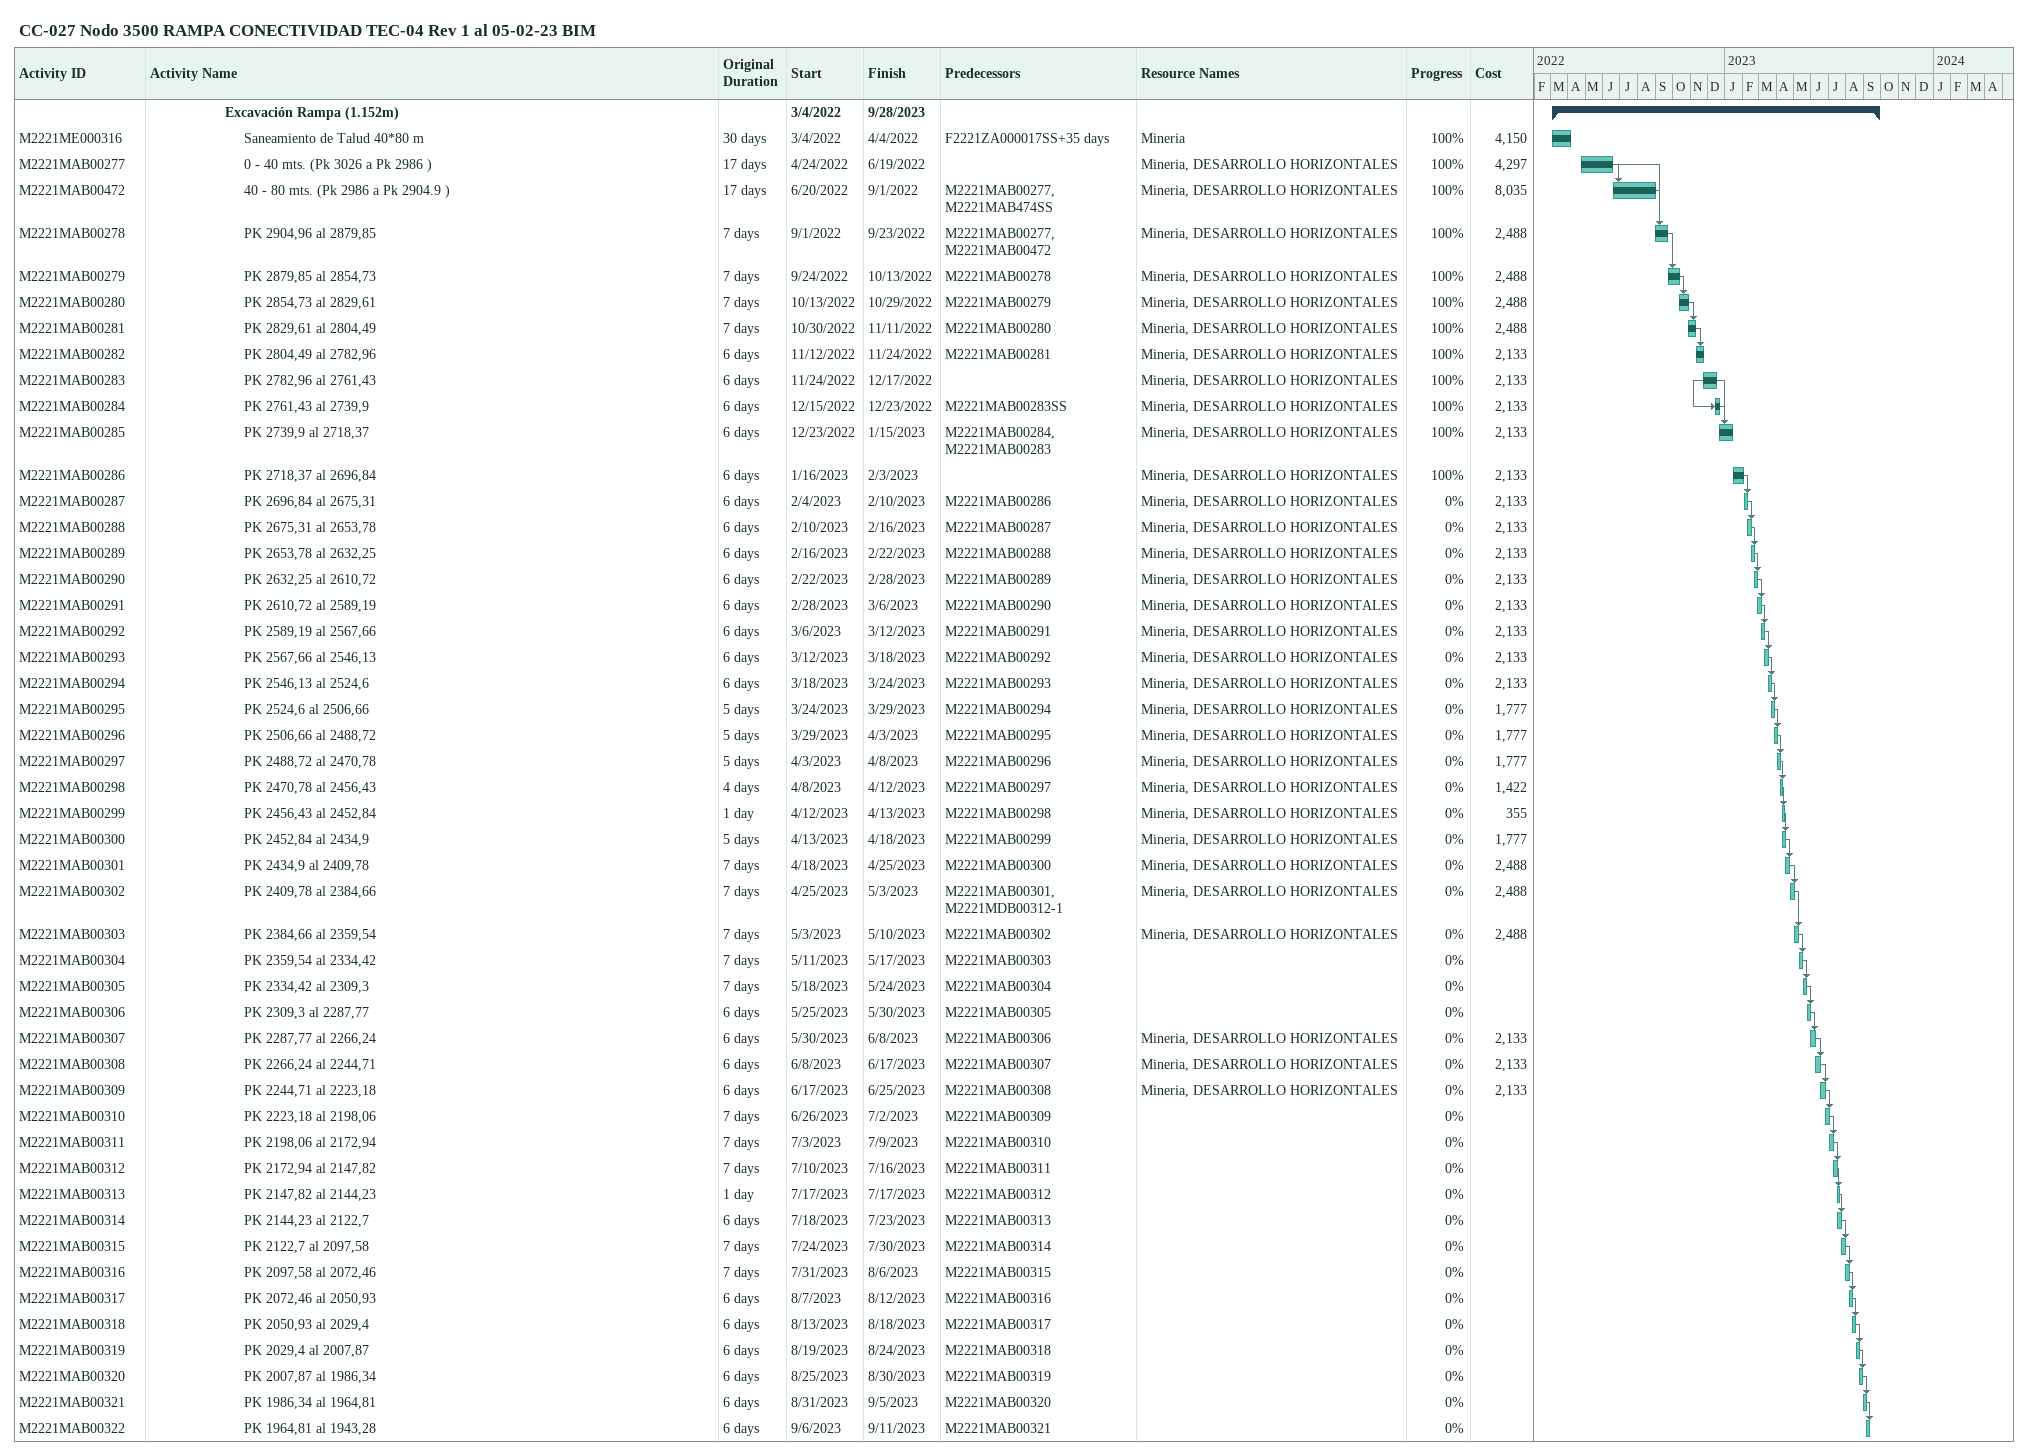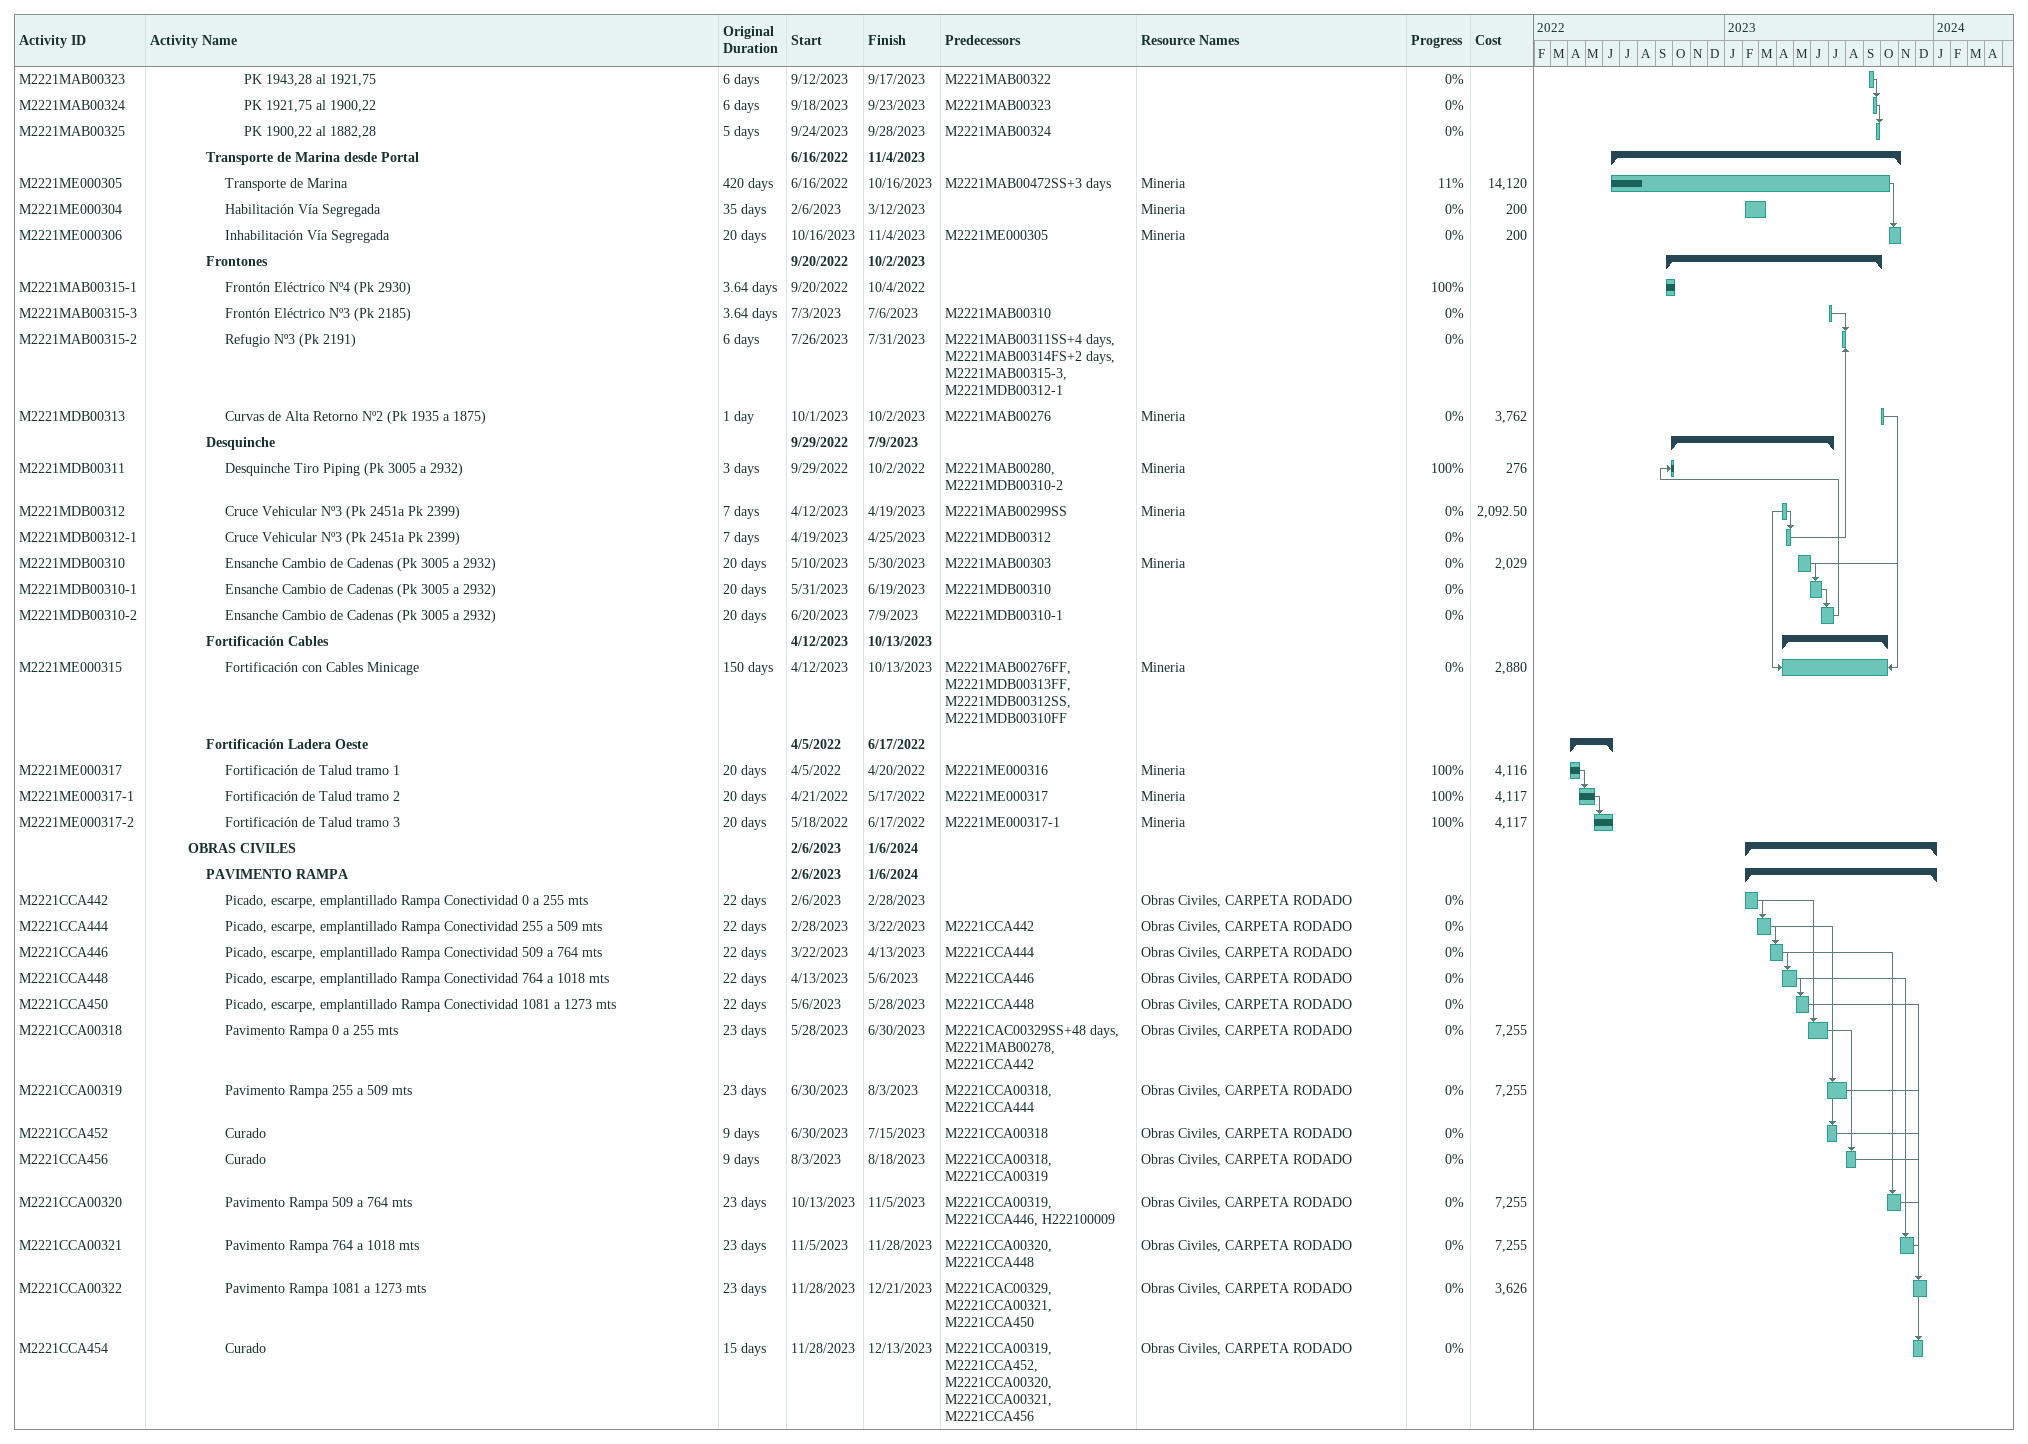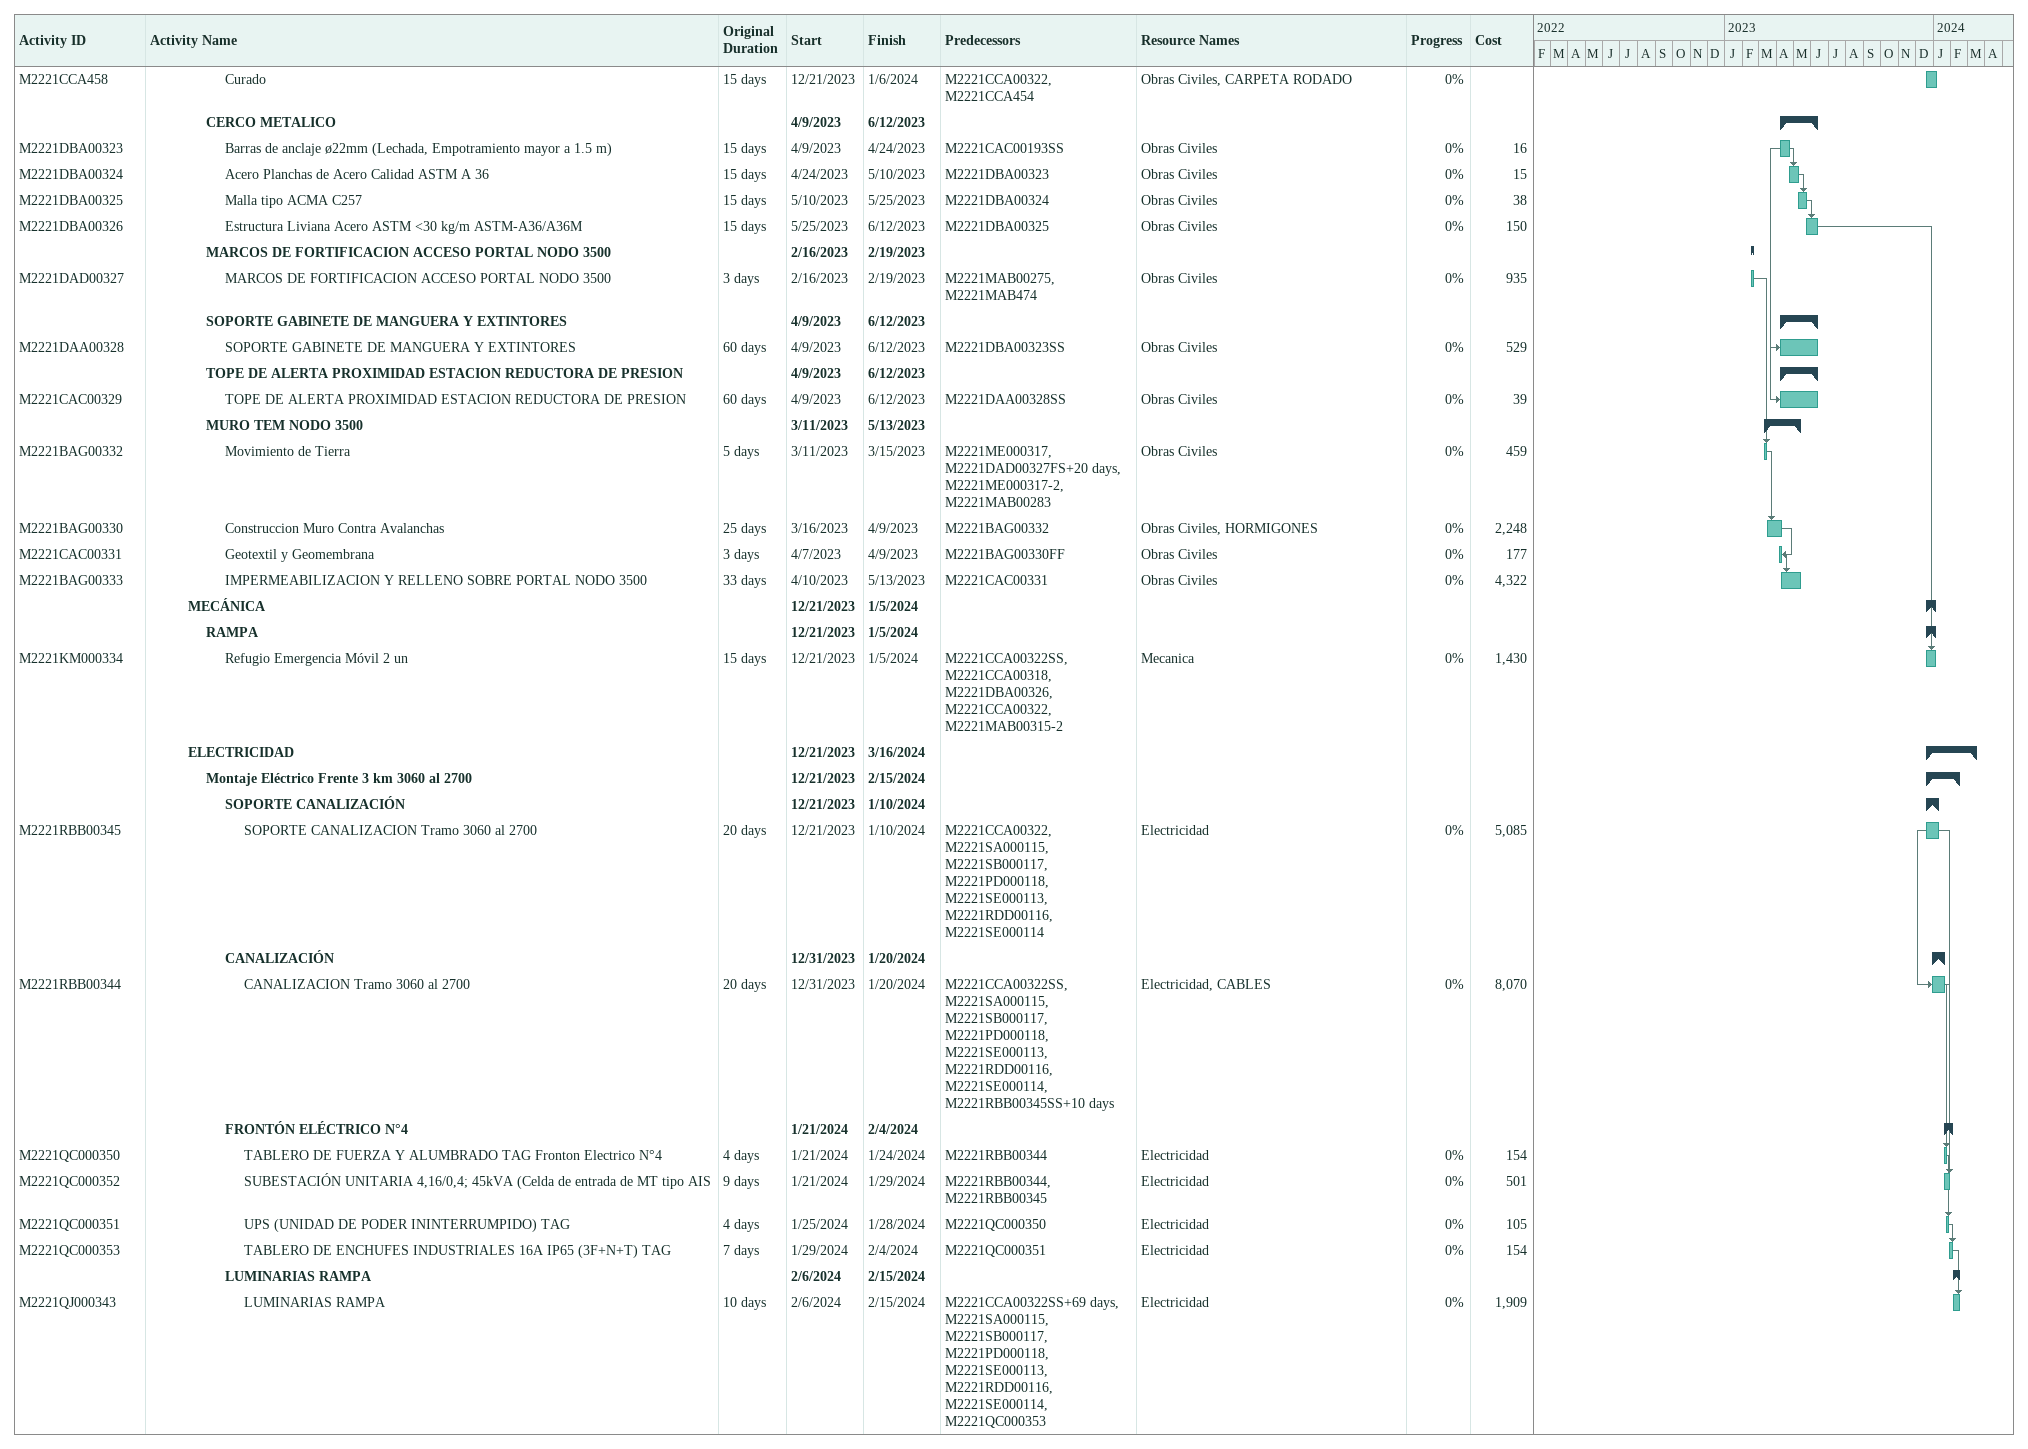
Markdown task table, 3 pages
CC-027 Nodo 3500 RAMPA CONECTIVIDAD TEC-04 Rev 1 al 05-02-23 BIM

| ID | Level | Task | Original duration | Start | Finish | Predecessors | Resources | % complete | Cost |
|---|---|---|---|---|---|---|---|---|---|
|  | 5 | **Excavación Rampa (1.152m)** |  | 2022-03-04 | 2023-09-28 |  |  |  |  |
| M2221ME000316 | 6 | Saneamiento de Talud 40*80 m | 30d | 2022-03-04 | 2022-04-04 | F2221ZA000017SS+35d | Mineria | 100 | 4150 |
| M2221MAB00277 | 6 | 0 - 40 mts. (Pk 3026 a Pk 2986 ) | 17d | 2022-04-24 | 2022-06-19 |  | Mineria, DESARROLLO HORIZONTALES | 100 | 4297 |
| M2221MAB00472 | 6 | 40 - 80 mts. (Pk 2986 a Pk 2904.9 ) | 17d | 2022-06-20 | 2022-09-01 | M2221MAB00277, M2221MAB474SS | Mineria, DESARROLLO HORIZONTALES | 100 | 8035 |
| M2221MAB00278 | 6 | PK 2904,96 al 2879,85 | 7d | 2022-09-01 | 2022-09-23 | M2221MAB00277, M2221MAB00472 | Mineria, DESARROLLO HORIZONTALES | 100 | 2488 |
| M2221MAB00279 | 6 | PK 2879,85 al 2854,73 | 7d | 2022-09-24 | 2022-10-13 | M2221MAB00278 | Mineria, DESARROLLO HORIZONTALES | 100 | 2488 |
| M2221MAB00280 | 6 | PK 2854,73 al 2829,61 | 7d | 2022-10-13 | 2022-10-29 | M2221MAB00279 | Mineria, DESARROLLO HORIZONTALES | 100 | 2488 |
| M2221MAB00281 | 6 | PK 2829,61 al 2804,49 | 7d | 2022-10-30 | 2022-11-11 | M2221MAB00280 | Mineria, DESARROLLO HORIZONTALES | 100 | 2488 |
| M2221MAB00282 | 6 | PK 2804,49 al 2782,96 | 6d | 2022-11-12 | 2022-11-24 | M2221MAB00281 | Mineria, DESARROLLO HORIZONTALES | 100 | 2133 |
| M2221MAB00283 | 6 | PK 2782,96 al 2761,43 | 6d | 2022-11-24 | 2022-12-17 |  | Mineria, DESARROLLO HORIZONTALES | 100 | 2133 |
| M2221MAB00284 | 6 | PK 2761,43 al 2739,9 | 6d | 2022-12-15 | 2022-12-23 | M2221MAB00283SS | Mineria, DESARROLLO HORIZONTALES | 100 | 2133 |
| M2221MAB00285 | 6 | PK 2739,9 al 2718,37 | 6d | 2022-12-23 | 2023-01-15 | M2221MAB00284, M2221MAB00283 | Mineria, DESARROLLO HORIZONTALES | 100 | 2133 |
| M2221MAB00286 | 6 | PK 2718,37 al 2696,84 | 6d | 2023-01-16 | 2023-02-03 |  | Mineria, DESARROLLO HORIZONTALES | 100 | 2133 |
| M2221MAB00287 | 6 | PK 2696,84 al 2675,31 | 6d | 2023-02-04 | 2023-02-10 | M2221MAB00286 | Mineria, DESARROLLO HORIZONTALES | 0 | 2133 |
| M2221MAB00288 | 6 | PK 2675,31 al 2653,78 | 6d | 2023-02-10 | 2023-02-16 | M2221MAB00287 | Mineria, DESARROLLO HORIZONTALES | 0 | 2133 |
| M2221MAB00289 | 6 | PK 2653,78 al 2632,25 | 6d | 2023-02-16 | 2023-02-22 | M2221MAB00288 | Mineria, DESARROLLO HORIZONTALES | 0 | 2133 |
| M2221MAB00290 | 6 | PK 2632,25 al 2610,72 | 6d | 2023-02-22 | 2023-02-28 | M2221MAB00289 | Mineria, DESARROLLO HORIZONTALES | 0 | 2133 |
| M2221MAB00291 | 6 | PK 2610,72 al 2589,19 | 6d | 2023-02-28 | 2023-03-06 | M2221MAB00290 | Mineria, DESARROLLO HORIZONTALES | 0 | 2133 |
| M2221MAB00292 | 6 | PK 2589,19 al 2567,66 | 6d | 2023-03-06 | 2023-03-12 | M2221MAB00291 | Mineria, DESARROLLO HORIZONTALES | 0 | 2133 |
| M2221MAB00293 | 6 | PK 2567,66 al 2546,13 | 6d | 2023-03-12 | 2023-03-18 | M2221MAB00292 | Mineria, DESARROLLO HORIZONTALES | 0 | 2133 |
| M2221MAB00294 | 6 | PK 2546,13 al 2524,6 | 6d | 2023-03-18 | 2023-03-24 | M2221MAB00293 | Mineria, DESARROLLO HORIZONTALES | 0 | 2133 |
| M2221MAB00295 | 6 | PK 2524,6 al 2506,66 | 5d | 2023-03-24 | 2023-03-29 | M2221MAB00294 | Mineria, DESARROLLO HORIZONTALES | 0 | 1777 |
| M2221MAB00296 | 6 | PK 2506,66 al 2488,72 | 5d | 2023-03-29 | 2023-04-03 | M2221MAB00295 | Mineria, DESARROLLO HORIZONTALES | 0 | 1777 |
| M2221MAB00297 | 6 | PK 2488,72 al 2470,78 | 5d | 2023-04-03 | 2023-04-08 | M2221MAB00296 | Mineria, DESARROLLO HORIZONTALES | 0 | 1777 |
| M2221MAB00298 | 6 | PK 2470,78 al 2456,43 | 4d | 2023-04-08 | 2023-04-12 | M2221MAB00297 | Mineria, DESARROLLO HORIZONTALES | 0 | 1422 |
| M2221MAB00299 | 6 | PK 2456,43 al 2452,84 | 1d | 2023-04-12 | 2023-04-13 | M2221MAB00298 | Mineria, DESARROLLO HORIZONTALES | 0 | 355 |
| M2221MAB00300 | 6 | PK 2452,84 al 2434,9 | 5d | 2023-04-13 | 2023-04-18 | M2221MAB00299 | Mineria, DESARROLLO HORIZONTALES | 0 | 1777 |
| M2221MAB00301 | 6 | PK 2434,9 al 2409,78 | 7d | 2023-04-18 | 2023-04-25 | M2221MAB00300 | Mineria, DESARROLLO HORIZONTALES | 0 | 2488 |
| M2221MAB00302 | 6 | PK 2409,78 al 2384,66 | 7d | 2023-04-25 | 2023-05-03 | M2221MAB00301, M2221MDB00312-1 | Mineria, DESARROLLO HORIZONTALES | 0 | 2488 |
| M2221MAB00303 | 6 | PK 2384,66 al 2359,54 | 7d | 2023-05-03 | 2023-05-10 | M2221MAB00302 | Mineria, DESARROLLO HORIZONTALES | 0 | 2488 |
| M2221MAB00304 | 6 | PK 2359,54 al 2334,42 | 7d | 2023-05-11 | 2023-05-17 | M2221MAB00303 |  | 0 |  |
| M2221MAB00305 | 6 | PK 2334,42 al 2309,3 | 7d | 2023-05-18 | 2023-05-24 | M2221MAB00304 |  | 0 |  |
| M2221MAB00306 | 6 | PK 2309,3 al 2287,77 | 6d | 2023-05-25 | 2023-05-30 | M2221MAB00305 |  | 0 |  |
| M2221MAB00307 | 6 | PK 2287,77 al 2266,24 | 6d | 2023-05-30 | 2023-06-08 | M2221MAB00306 | Mineria, DESARROLLO HORIZONTALES | 0 | 2133 |
| M2221MAB00308 | 6 | PK 2266,24 al 2244,71 | 6d | 2023-06-08 | 2023-06-17 | M2221MAB00307 | Mineria, DESARROLLO HORIZONTALES | 0 | 2133 |
| M2221MAB00309 | 6 | PK 2244,71 al 2223,18 | 6d | 2023-06-17 | 2023-06-25 | M2221MAB00308 | Mineria, DESARROLLO HORIZONTALES | 0 | 2133 |
| M2221MAB00310 | 6 | PK 2223,18 al 2198,06 | 7d | 2023-06-26 | 2023-07-02 | M2221MAB00309 |  | 0 |  |
| M2221MAB00311 | 6 | PK 2198,06 al 2172,94 | 7d | 2023-07-03 | 2023-07-09 | M2221MAB00310 |  | 0 |  |
| M2221MAB00312 | 6 | PK 2172,94 al 2147,82 | 7d | 2023-07-10 | 2023-07-16 | M2221MAB00311 |  | 0 |  |
| M2221MAB00313 | 6 | PK 2147,82 al 2144,23 | 1d | 2023-07-17 | 2023-07-17 | M2221MAB00312 |  | 0 |  |
| M2221MAB00314 | 6 | PK 2144,23 al 2122,7 | 6d | 2023-07-18 | 2023-07-23 | M2221MAB00313 |  | 0 |  |
| M2221MAB00315 | 6 | PK 2122,7 al 2097,58 | 7d | 2023-07-24 | 2023-07-30 | M2221MAB00314 |  | 0 |  |
| M2221MAB00316 | 6 | PK 2097,58 al 2072,46 | 7d | 2023-07-31 | 2023-08-06 | M2221MAB00315 |  | 0 |  |
| M2221MAB00317 | 6 | PK 2072,46 al 2050,93 | 6d | 2023-08-07 | 2023-08-12 | M2221MAB00316 |  | 0 |  |
| M2221MAB00318 | 6 | PK 2050,93 al 2029,4 | 6d | 2023-08-13 | 2023-08-18 | M2221MAB00317 |  | 0 |  |
| M2221MAB00319 | 6 | PK 2029,4 al 2007,87 | 6d | 2023-08-19 | 2023-08-24 | M2221MAB00318 |  | 0 |  |
| M2221MAB00320 | 6 | PK 2007,87 al 1986,34 | 6d | 2023-08-25 | 2023-08-30 | M2221MAB00319 |  | 0 |  |
| M2221MAB00321 | 6 | PK 1986,34 al 1964,81 | 6d | 2023-08-31 | 2023-09-05 | M2221MAB00320 |  | 0 |  |
| M2221MAB00322 | 6 | PK 1964,81 al 1943,28 | 6d | 2023-09-06 | 2023-09-11 | M2221MAB00321 |  | 0 |  |
| M2221MAB00323 | 6 | PK 1943,28 al 1921,75 | 6d | 2023-09-12 | 2023-09-17 | M2221MAB00322 |  | 0 |  |
| M2221MAB00324 | 6 | PK 1921,75 al 1900,22 | 6d | 2023-09-18 | 2023-09-23 | M2221MAB00323 |  | 0 |  |
| M2221MAB00325 | 6 | PK 1900,22 al 1882,28 | 5d | 2023-09-24 | 2023-09-28 | M2221MAB00324 |  | 0 |  |
|  | 4 | **Transporte de Marina desde Portal** |  | 2022-06-16 | 2023-11-04 |  |  |  |  |
| M2221ME000305 | 5 | Transporte de Marina | 420d | 2022-06-16 | 2023-10-16 | M2221MAB00472SS+3d | Mineria | 11 | 14120 |
| M2221ME000304 | 5 | Habilitación Vía Segregada | 35d | 2023-02-06 | 2023-03-12 |  | Mineria | 0 | 200 |
| M2221ME000306 | 5 | Inhabilitación Vía Segregada | 20d | 2023-10-16 | 2023-11-04 | M2221ME000305 | Mineria | 0 | 200 |
|  | 4 | **Frontones** |  | 2022-09-20 | 2023-10-02 |  |  |  |  |
| M2221MAB00315-1 | 5 | Frontón Eléctrico Nº4 (Pk 2930) | 3.64d | 2022-09-20 | 2022-10-04 |  |  | 100 |  |
| M2221MAB00315-3 | 5 | Frontón Eléctrico Nº3 (Pk 2185) | 3.64d | 2023-07-03 | 2023-07-06 | M2221MAB00310 |  | 0 |  |
| M2221MAB00315-2 | 5 | Refugio Nº3 (Pk 2191) | 6d | 2023-07-26 | 2023-07-31 | M2221MAB00311SS+4d, M2221MAB00314FS+2d, M2221MAB00315-3, M2221MDB00312-1 |  | 0 |  |
| M2221MDB00313 | 5 | Curvas de Alta Retorno Nº2 (Pk 1935 a 1875) | 1d | 2023-10-01 | 2023-10-02 | M2221MAB00276 | Mineria | 0 | 3762 |
|  | 4 | **Desquinche** |  | 2022-09-29 | 2023-07-09 |  |  |  |  |
| M2221MDB00311 | 5 | Desquinche Tiro Piping (Pk 3005 a 2932) | 3d | 2022-09-29 | 2022-10-02 | M2221MAB00280, M2221MDB00310-2 | Mineria | 100 | 276 |
| M2221MDB00312 | 5 | Cruce Vehicular Nº3 (Pk 2451a Pk 2399) | 7d | 2023-04-12 | 2023-04-19 | M2221MAB00299SS | Mineria | 0 | 2092.50 |
| M2221MDB00312-1 | 5 | Cruce Vehicular Nº3 (Pk 2451a Pk 2399) | 7d | 2023-04-19 | 2023-04-25 | M2221MDB00312 |  | 0 |  |
| M2221MDB00310 | 5 | Ensanche Cambio de Cadenas (Pk 3005 a 2932) | 20d | 2023-05-10 | 2023-05-30 | M2221MAB00303 | Mineria | 0 | 2029 |
| M2221MDB00310-1 | 5 | Ensanche Cambio de Cadenas (Pk 3005 a 2932) | 20d | 2023-05-31 | 2023-06-19 | M2221MDB00310 |  | 0 |  |
| M2221MDB00310-2 | 5 | Ensanche Cambio de Cadenas (Pk 3005 a 2932) | 20d | 2023-06-20 | 2023-07-09 | M2221MDB00310-1 |  | 0 |  |
|  | 4 | **Fortificación Cables** |  | 2023-04-12 | 2023-10-13 |  |  |  |  |
| M2221ME000315 | 5 | Fortificación con Cables Minicage | 150d | 2023-04-12 | 2023-10-13 | M2221MAB00276FF, M2221MDB00313FF, M2221MDB00312SS, M2221MDB00310FF | Mineria | 0 | 2880 |
|  | 4 | **Fortificación Ladera Oeste** |  | 2022-04-05 | 2022-06-17 |  |  |  |  |
| M2221ME000317 | 5 | Fortificación de Talud tramo 1 | 20d | 2022-04-05 | 2022-04-20 | M2221ME000316 | Mineria | 100 | 4116 |
| M2221ME000317-1 | 5 | Fortificación de Talud tramo 2 | 20d | 2022-04-21 | 2022-05-17 | M2221ME000317 | Mineria | 100 | 4117 |
| M2221ME000317-2 | 5 | Fortificación de Talud tramo 3 | 20d | 2022-05-18 | 2022-06-17 | M2221ME000317-1 | Mineria | 100 | 4117 |
|  | 3 | **OBRAS CIVILES** |  | 2023-02-06 | 2024-01-06 |  |  |  |  |
|  | 4 | **PAVIMENTO RAMPA** |  | 2023-02-06 | 2024-01-06 |  |  |  |  |
| M2221CCA442 | 5 | Picado, escarpe, emplantillado Rampa Conectividad 0 a 255 mts | 22d | 2023-02-06 | 2023-02-28 |  | Obras Civiles, CARPETA RODADO | 0 |  |
| M2221CCA444 | 5 | Picado, escarpe, emplantillado Rampa Conectividad 255 a 509 mts | 22d | 2023-02-28 | 2023-03-22 | M2221CCA442 | Obras Civiles, CARPETA RODADO | 0 |  |
| M2221CCA446 | 5 | Picado, escarpe, emplantillado Rampa Conectividad 509 a 764 mts | 22d | 2023-03-22 | 2023-04-13 | M2221CCA444 | Obras Civiles, CARPETA RODADO | 0 |  |
| M2221CCA448 | 5 | Picado, escarpe, emplantillado Rampa Conectividad 764 a 1018 mts | 22d | 2023-04-13 | 2023-05-06 | M2221CCA446 | Obras Civiles, CARPETA RODADO | 0 |  |
| M2221CCA450 | 5 | Picado, escarpe, emplantillado Rampa Conectividad 1081 a 1273 mts | 22d | 2023-05-06 | 2023-05-28 | M2221CCA448 | Obras Civiles, CARPETA RODADO | 0 |  |
| M2221CCA00318 | 5 | Pavimento Rampa 0 a 255 mts | 23d | 2023-05-28 | 2023-06-30 | M2221CAC00329SS+48d, M2221MAB00278, M2221CCA442 | Obras Civiles, CARPETA RODADO | 0 | 7255 |
| M2221CCA00319 | 5 | Pavimento Rampa 255 a 509 mts | 23d | 2023-06-30 | 2023-08-03 | M2221CCA00318, M2221CCA444 | Obras Civiles, CARPETA RODADO | 0 | 7255 |
| M2221CCA452 | 5 | Curado | 9d | 2023-06-30 | 2023-07-15 | M2221CCA00318 | Obras Civiles, CARPETA RODADO | 0 |  |
| M2221CCA456 | 5 | Curado | 9d | 2023-08-03 | 2023-08-18 | M2221CCA00318, M2221CCA00319 | Obras Civiles, CARPETA RODADO | 0 |  |
| M2221CCA00320 | 5 | Pavimento Rampa 509 a 764 mts | 23d | 2023-10-13 | 2023-11-05 | M2221CCA00319, M2221CCA446, H222100009 | Obras Civiles, CARPETA RODADO | 0 | 7255 |
| M2221CCA00321 | 5 | Pavimento Rampa 764 a 1018 mts | 23d | 2023-11-05 | 2023-11-28 | M2221CCA00320, M2221CCA448 | Obras Civiles, CARPETA RODADO | 0 | 7255 |
| M2221CCA00322 | 5 | Pavimento Rampa 1081 a 1273 mts | 23d | 2023-11-28 | 2023-12-21 | M2221CAC00329, M2221CCA00321, M2221CCA450 | Obras Civiles, CARPETA RODADO | 0 | 3626 |
| M2221CCA454 | 5 | Curado | 15d | 2023-11-28 | 2023-12-13 | M2221CCA00319, M2221CCA452, M2221CCA00320, M2221CCA00321, M2221CCA456 | Obras Civiles, CARPETA RODADO | 0 |  |
| M2221CCA458 | 5 | Curado | 15d | 2023-12-21 | 2024-01-06 | M2221CCA00322, M2221CCA454 | Obras Civiles, CARPETA RODADO | 0 |  |
|  | 4 | **CERCO METALICO** |  | 2023-04-09 | 2023-06-12 |  |  |  |  |
| M2221DBA00323 | 5 | Barras de anclaje ø22mm (Lechada, Empotramiento mayor a 1.5 m) | 15d | 2023-04-09 | 2023-04-24 | M2221CAC00193SS | Obras Civiles | 0 | 16 |
| M2221DBA00324 | 5 | Acero Planchas de Acero Calidad ASTM A 36 | 15d | 2023-04-24 | 2023-05-10 | M2221DBA00323 | Obras Civiles | 0 | 15 |
| M2221DBA00325 | 5 | Malla tipo ACMA C257 | 15d | 2023-05-10 | 2023-05-25 | M2221DBA00324 | Obras Civiles | 0 | 38 |
| M2221DBA00326 | 5 | Estructura Liviana Acero ASTM <30 kg/m ASTM-A36/A36M | 15d | 2023-05-25 | 2023-06-12 | M2221DBA00325 | Obras Civiles | 0 | 150 |
|  | 4 | **MARCOS DE FORTIFICACION ACCESO PORTAL NODO 3500** |  | 2023-02-16 | 2023-02-19 |  |  |  |  |
| M2221DAD00327 | 5 | MARCOS DE FORTIFICACION ACCESO PORTAL NODO 3500 | 3d | 2023-02-16 | 2023-02-19 | M2221MAB00275, M2221MAB474 | Obras Civiles | 0 | 935 |
|  | 4 | **SOPORTE GABINETE DE MANGUERA Y EXTINTORES** |  | 2023-04-09 | 2023-06-12 |  |  |  |  |
| M2221DAA00328 | 5 | SOPORTE GABINETE DE MANGUERA Y EXTINTORES | 60d | 2023-04-09 | 2023-06-12 | M2221DBA00323SS | Obras Civiles | 0 | 529 |
|  | 4 | **TOPE DE ALERTA PROXIMIDAD ESTACION REDUCTORA DE PRESION** |  | 2023-04-09 | 2023-06-12 |  |  |  |  |
| M2221CAC00329 | 5 | TOPE DE ALERTA PROXIMIDAD ESTACION REDUCTORA DE PRESION | 60d | 2023-04-09 | 2023-06-12 | M2221DAA00328SS | Obras Civiles | 0 | 39 |
|  | 4 | **MURO TEM NODO 3500** |  | 2023-03-11 | 2023-05-13 |  |  |  |  |
| M2221BAG00332 | 5 | Movimiento de Tierra | 5d | 2023-03-11 | 2023-03-15 | M2221ME000317, M2221DAD00327FS+20d, M2221ME000317-2, M2221MAB00283 | Obras Civiles | 0 | 459 |
| M2221BAG00330 | 5 | Construccion Muro Contra Avalanchas | 25d | 2023-03-16 | 2023-04-09 | M2221BAG00332 | Obras Civiles, HORMIGONES | 0 | 2248 |
| M2221CAC00331 | 5 | Geotextil y Geomembrana | 3d | 2023-04-07 | 2023-04-09 | M2221BAG00330FF | Obras Civiles | 0 | 177 |
| M2221BAG00333 | 5 | IMPERMEABILIZACION Y RELLENO SOBRE PORTAL NODO 3500 | 33d | 2023-04-10 | 2023-05-13 | M2221CAC00331 | Obras Civiles | 0 | 4322 |
|  | 3 | **MECÁNICA** |  | 2023-12-21 | 2024-01-05 |  |  |  |  |
|  | 4 | **RAMPA** |  | 2023-12-21 | 2024-01-05 |  |  |  |  |
| M2221KM000334 | 5 | Refugio Emergencia Móvil 2 un | 15d | 2023-12-21 | 2024-01-05 | M2221CCA00322SS, M2221CCA00318, M2221DBA00326, M2221CCA00322, M2221MAB00315-2 | Mecanica | 0 | 1430 |
|  | 3 | **ELECTRICIDAD** |  | 2023-12-21 | 2024-03-16 |  |  |  |  |
|  | 4 | **Montaje Eléctrico Frente 3 km 3060 al 2700** |  | 2023-12-21 | 2024-02-15 |  |  |  |  |
|  | 5 | **SOPORTE CANALIZACIÓN** |  | 2023-12-21 | 2024-01-10 |  |  |  |  |
| M2221RBB00345 | 6 | SOPORTE CANALIZACION Tramo 3060 al 2700 | 20d | 2023-12-21 | 2024-01-10 | M2221CCA00322, M2221SA000115, M2221SB000117, M2221PD000118, M2221SE000113, M2221RDD00116, M2221SE000114 | Electricidad | 0 | 5085 |
|  | 5 | **CANALIZACIÓN** |  | 2023-12-31 | 2024-01-20 |  |  |  |  |
| M2221RBB00344 | 6 | CANALIZACION Tramo 3060 al 2700 | 20d | 2023-12-31 | 2024-01-20 | M2221CCA00322SS, M2221SA000115, M2221SB000117, M2221PD000118, M2221SE000113, M2221RDD00116, M2221SE000114, M2221RBB00345SS+10d | Electricidad, CABLES | 0 | 8070 |
|  | 5 | **FRONTÓN ELÉCTRICO N°4** |  | 2024-01-21 | 2024-02-04 |  |  |  |  |
| M2221QC000350 | 6 | TABLERO DE FUERZA Y ALUMBRADO TAG Fronton Electrico N°4 | 4d | 2024-01-21 | 2024-01-24 | M2221RBB00344 | Electricidad | 0 | 154 |
| M2221QC000352 | 6 | SUBESTACIÓN UNITARIA 4,16/0,4; 45kVA (Celda de entrada de MT tipo AIS | 9d | 2024-01-21 | 2024-01-29 | M2221RBB00344, M2221RBB00345 | Electricidad | 0 | 501 |
| M2221QC000351 | 6 | UPS (UNIDAD DE PODER ININTERRUMPIDO) TAG | 4d | 2024-01-25 | 2024-01-28 | M2221QC000350 | Electricidad | 0 | 105 |
| M2221QC000353 | 6 | TABLERO DE ENCHUFES INDUSTRIALES 16A IP65 (3F+N+T) TAG | 7d | 2024-01-29 | 2024-02-04 | M2221QC000351 | Electricidad | 0 | 154 |
|  | 5 | **LUMINARIAS RAMPA** |  | 2024-02-06 | 2024-02-15 |  |  |  |  |
| M2221QJ000343 | 6 | LUMINARIAS RAMPA | 10d | 2024-02-06 | 2024-02-15 | M2221CCA00322SS+69d, M2221SA000115, M2221SB000117, M2221PD000118, M2221SE000113, M2221RDD00116, M2221SE000114, M2221QC000353 | Electricidad | 0 | 1909 |
